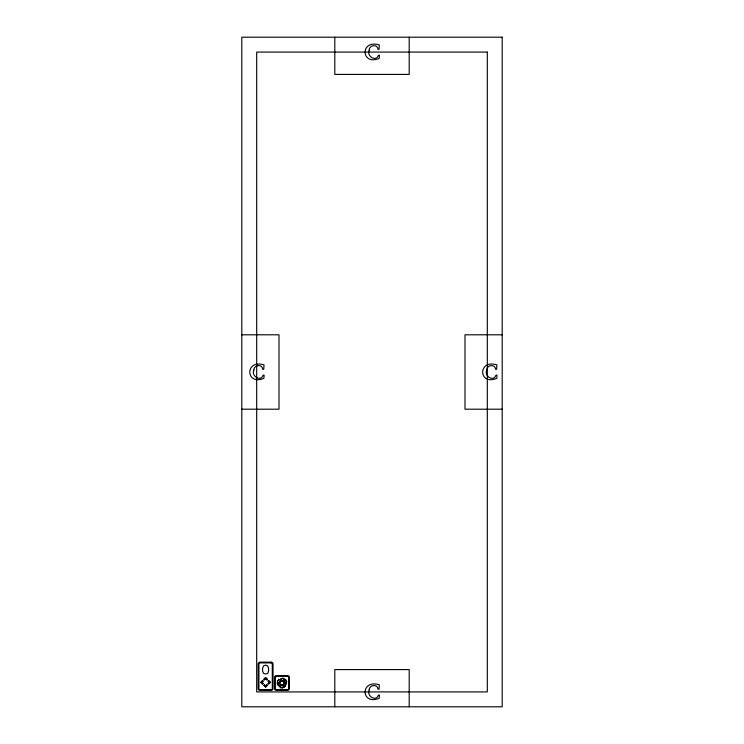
<?xml version="1.0" encoding="UTF-8"?>
<svg xmlns="http://www.w3.org/2000/svg" width="744" height="744" viewBox="0 0 744 744"><rect width="100%" height="100%" fill="white"/><g stroke="black" fill="none" stroke-linecap="round" stroke-linejoin="round"><path stroke-width="1.12" d="M283.892 681.69L284.115 679.449M277.633 680.965L278.944 679.56M277.456 684.015L278.619 683.02M280.451 684.303L279.26 686.005L277.456 684.387M277.428 683.122L279.958 681.82L280.163 682.257M262.483 680.611L260.772 682.322L262.483 684.034M263.897 679.198L265.608 677.486L267.319 679.198M262.604 680.732L261.014 682.322L262.604 683.913M264.018 679.319L265.608 677.728L267.198 679.319M263.069 680.993L261.739 682.322L263.069 683.652M264.278 679.784L265.608 678.454L266.938 679.784M263.19 681.113L261.981 682.322L263.19 683.531M264.399 679.904L265.608 678.695L266.817 679.904M266.817 684.74L265.608 685.949L264.399 684.74M268.026 683.531L269.235 682.322L268.026 681.113M266.938 684.861L265.608 686.191L264.278 684.861M268.147 683.652L269.477 682.322L268.147 680.993M267.198 685.326L265.608 686.917L264.018 685.326M268.612 683.913L270.202 682.322L268.612 680.732M267.319 685.447L265.608 687.158L263.897 685.447M268.733 684.034L270.444 682.322L268.733 680.611M282.655 678.323L280.804 679.17L281.641 681.03L283.687 680.044L283.334 678.472M241.8 334.8L279 334.8L279 409.2L241.8 409.2M502.2 334.8L465 334.8L465 409.2L502.2 409.2M283.548 681.783L284.924 682.778L286.477 682.006L286.105 680.369L284.227 678.984L284.003 681.83L283.092 681.616L284.906 682.927L286.961 681.904L286.161 681.857L286.022 680.081L284.096 679.002M409.2 37.2L409.2 74.4L334.8 74.4L334.8 37.2M409.2 706.8L409.2 669.6L334.8 669.6L334.8 706.8M277.326 683.987L279.298 686.182L280.637 684.266L278.628 682.871L277.326 683.987M280.469 685.596L280.283 687.875L280.748 687.205L282.32 687.958L284.673 686.814L282.078 685.308L282.553 684.638L280.469 685.596M280.6 685.68L280.451 687.409L282.041 687.884L284.227 686.889L281.902 685.345L282.171 684.954L280.6 685.68M253.871 369.991C250.895 376.083 260.977 382.258 263.097 375.171L264.12 375.171L263.887 378.333C245.697 385.913 244.702 359.575 263.339 364.681L264.027 364.932L263.729 369.303L262.688 369.303C262.502 363.788 253.881 364.793 253.871 369.991M369.191 50.071C366.215 56.163 376.297 62.338 378.417 55.251L379.44 55.251L379.208 58.413C361.017 65.993 360.022 39.655 378.659 44.761L379.347 45.012L379.049 49.383L378.008 49.383C377.822 43.868 369.201 44.873 369.191 50.071M369.191 689.911C366.215 696.003 376.297 702.178 378.417 695.091L379.44 695.091L379.208 698.253C361.017 705.833 360.022 679.495 378.659 684.601L379.347 684.852L379.049 689.223L378.008 689.223C377.822 683.708 369.201 684.713 369.191 689.911M486.743 369.991C483.767 376.083 493.849 382.258 495.969 375.171L496.992 375.171L496.76 378.333C478.569 385.913 477.574 359.575 496.211 364.681L496.899 364.932L496.601 369.303L495.56 369.303C495.374 363.788 486.753 364.793 486.743 369.991M283.873 679.439L283.808 680.128L281.576 681.197L280.637 679.105L282.897 678.175L283.873 679.439M277.503 680.937L277.252 683.541L279.902 681.997L280.237 682.732L280.497 680.453L278.628 679.198L278.963 679.923L277.503 680.937M285.826 683.81L285.203 686.321L283.594 685.912L283.817 683.652L285.826 683.81M285.966 683.699L285.278 686.433L283.455 685.968L283.697 683.513L285.966 683.699M268.556 670.995L267.821 673.339L265.608 674.073L263.516 673.339L262.604 670.995L262.604 668.205L263.599 665.815L265.589 665.145L267.57 665.815L268.556 668.205L268.556 670.995M502.2 37.2L241.8 37.2L241.8 706.8L502.2 706.8L502.2 37.2M487.32 52.08L256.68 52.08L256.68 691.92L487.32 691.92L487.32 52.08M271.095 662.16L260.121 662.16A1.953 1.953 0 0 0 258.168 664.113L258.168 688.479A1.953 1.953 0 0 0 260.121 690.432L271.095 690.432A1.953 1.953 0 0 0 273.048 688.479L273.048 664.113A1.953 1.953 0 0 0 271.095 662.16M271.095 662.904L260.121 662.904A1.209 1.209 0 0 0 258.912 664.113L258.912 688.479A1.209 1.209 0 0 0 260.121 689.688L271.095 689.688A1.209 1.209 0 0 0 272.304 688.479L272.304 664.113A1.209 1.209 0 0 0 271.095 662.904M287.463 675.552L276.489 675.552A1.953 1.953 0 0 0 274.536 677.505L274.536 688.479A1.953 1.953 0 0 0 276.489 690.432L287.463 690.432A1.953 1.953 0 0 0 289.416 688.479L289.416 677.505A1.953 1.953 0 0 0 287.463 675.552M287.463 676.296L276.489 676.296A1.209 1.209 0 0 0 275.28 677.505L275.28 688.479A1.209 1.209 0 0 0 276.489 689.688L287.463 689.688A1.209 1.209 0 0 0 288.672 688.479L288.672 677.505A1.209 1.209 0 0 0 287.463 676.296"/></g></svg>
